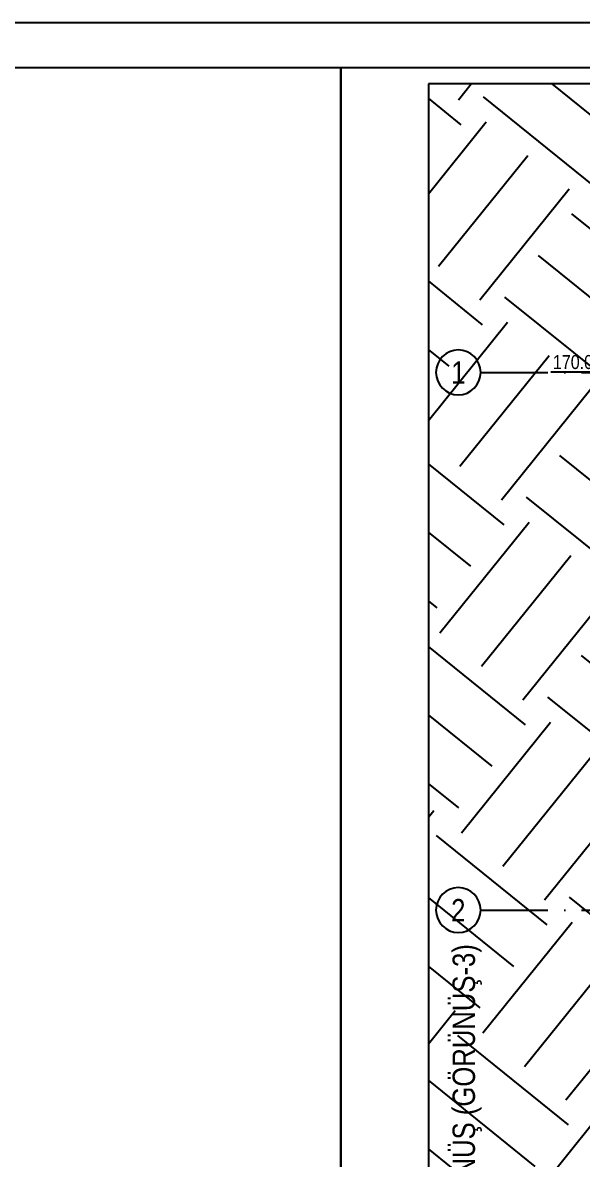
# Model space of a CAD drawing. Header units: millimetres. Extents: x 82776 to 137242, y 11666 to 27998.
# Drawn here: x 96195 to 96695, y 13651 to 14666 of the extents above; entities that cross this region are included whole.
import ezdxf
from ezdxf.enums import TextEntityAlignment as Align

# ---------------------------------------------------------------- set-up
doc = ezdxf.new("R2010")
doc.units = ezdxf.units.MM
doc.linetypes.add('ACAD_ISO10W100', pattern=[18, 12, -3, 0, -3])
for name, color, linetype in [('0_IFC_Grid', 14, 'ACAD_ISO10W100'), ('0_IFC_Grid_Text_100', 14, 'Continuous'), ('0_IFC_Hatch', 250, 'Continuous'), ('0_IFC_Legend_Viewport', 7, 'Continuous'), ('0_IFC_Notation_Level_200', 160, 'Continuous'), ('0_IFC_Notation_Section_50', 10, 'Continuous')]:
    doc.layers.add(name, color=color, linetype=linetype)
doc.styles.add('IFC_TEXT', font='ARIALN.TTF')

# ---------------------------------------------------------------- blocks, each defined once
blk = doc.blocks.new('*U125')
at = {"layer": '0_IFC_Legend_Viewport', "transparency": 33554687}
blk.add_lwpolyline([(-2040.1, 2920), (0, 2920), (0, 0), (-2040.1, 0)], close=True, dxfattribs=at)
at = {"style": 'IFC_TEXT'}
for tag, p in [('PAFTA', (-1847.1, 17.9)), ('KOT', (-1159.1, 18)), ('OLCEK', (-110.4, 17.9))]:
    blk.add_attdef(tag, p, '', height=35, dxfattribs=at)
blk = doc.blocks.new('*U126')
at = {"layer": '0_IFC_Legend_Viewport', "transparency": 33554687}
blk.add_lwpolyline([(-2300, 2920), (0, 2920), (0, 0), (-2300, 0)], close=True, dxfattribs=at)
at = {"style": 'IFC_TEXT'}
for tag, p in [('PAFTA', (-1977, 17.9)), ('KOT', (-1159.1, 18)), ('OLCEK', (-110.4, 17.9))]:
    blk.add_attdef(tag, p, '', height=35, dxfattribs=at)
blk = doc.blocks.new('E-F_KESIT YERLERI')
at = {"layer": '0_IFC_Notation_Section_50', "transparency": 33554687, "insert": (-1266.4, 335.3), "char_height": 20, "attachment_point": 1, "rotation": 90, "style": 'IFC_TEXT'}
blk.add_mtext_dynamic_manual_height_columns('ARKA GÖRÜNÜŞ (GÖRÜNÜŞ-3)', width=439.524, gutter_width=12.5, heights=[0], dxfattribs=at)
blk = doc.blocks.new('0_IFC_AXIS_TEXT_100')
at = {"layer": '0_IFC_Grid_Text_100'}
blk.add_circle((0, 1000), 1000, dxfattribs=at)
at = {"layer": '0_IFC_Grid_Text_100', "style": 'IFC_TEXT'}
blk.add_attdef('AXIS_NO', text='', height=1000, dxfattribs=at).set_placement((0, 993), align=Align.MIDDLE_CENTER)
blk = doc.blocks.new('E-F_CATI AKS')
at = {"layer": '0_IFC_Grid', "ltscale": 5}
for points in [[(-125, 1230.0025), (1900, 1230.0025)], [(-125, 750.0025), (1900, 750.0025)]]:
    blk.add_lwpolyline(points, dxfattribs=at)
ref = blk.add_blockref('0_IFC_AXIS_TEXT_100', (-144.99773, 1210.00023), dxfattribs=dict(xscale=-0.02, yscale=0.02, zscale=0.02, rotation=0.0064968962269241))
ref.add_attrib('AXIS_NO', '1', dxfattribs={"layer": '0_IFC_Grid_Text_100', "height": 20, "rotation": 0.0064969, "style": 'IFC_TEXT'}).set_placement((-144.99998, 1229.85455), align=Align.MIDDLE_CENTER)
ref = blk.add_blockref('0_IFC_AXIS_TEXT_100', (-144.99773, 730.00023), dxfattribs=dict(xscale=-0.02, yscale=0.02, zscale=0.02, rotation=0.0064968962269241))
ref.add_attrib('AXIS_NO', '2', dxfattribs={"layer": '0_IFC_Grid_Text_100', "height": 20, "rotation": 0.0064969, "style": 'IFC_TEXT'}).set_placement((-144.99998, 749.85455), align=Align.MIDDLE_CENTER)
blk = doc.blocks.new('0_IFC_NOTATION_LEVEL_200')
at = {"layer": '0_IFC_Notation_Level_200'}
h = blk.add_hatch(color=256, dxfattribs=at)
h.dxf.hatch_style = 1
h.paths.add_polyline_path([(0, 0), (0, 576, 0.414214), (-576, 0)])
h.paths.add_polyline_path([(0, -576, 0.414214), (576, 0), (0, 0)])
for p, q in [((0, 960), (0, -960)), ((0, 0), (-960, 0)), ((0, 0), (4154, 0))]:
    blk.add_line(p, q, dxfattribs=at)
blk.add_circle((0, 0), 576, dxfattribs=at)
at = {"layer": '0_IFC_Notation_Level_200', "style": 'IFC_TEXT'}
for tag, p in [('LEVEL_ABOVE', (549, 185)), ('LEVEL_BELOW', (549, -1005))]:
    blk.add_attdef(tag, p, '', height=800, dxfattribs=at)
blk = doc.blocks.new('D KOSE KOTLARI')
ref = blk.add_blockref('0_IFC_NOTATION_LEVEL_200', (0, 0), dxfattribs=dict(xscale=-0.015, yscale=0.015, zscale=0.015))
ref.add_attrib('LEVEL_ABOVE', '170.06', (-60.5, 2.8), dxfattribs={"layer": '0_IFC_Notation_Level_200', "height": 12.5, "rotation": 0, "style": 'IFC_TEXT'})

msp = doc.modelspace()

# ---------------------------------------------------------------- hatches: boundary and pattern name
at = {"layer": '0_IFC_Hatch'}
h = msp.add_hatch(dxfattribs=at)
h.set_pattern_fill('EARTH', color=256, scale=20, angle=51.1352)
h.set_pattern_definition([(51.13519, (-298.52, 28.07), (-19.19526, 178.57643), [127, -127]), (51.13519, (-335.61, 57.96), (-19.19526, 178.57643), [127, -127]), (51.13519, (-372.69, 87.84), (-19.19526, 178.57643), [127, -127]), (141.13519, (-375.09, 110.16), (-178.57643, -19.19526), [127, -127]), (141.13519, (-345.2, 147.24), (-178.57643, -19.19526), [127, -127]), (141.13519, (-315.32, 184.33), (-178.57643, -19.19526), [127, -127])])
h.paths.add_polyline_path([(96557.4, 14610.9), (96557.4, 12891.5), (96729.1, 12891.5), (96729.1, 14610.9)])

# ---------------------------------------------------------------- linework, layer by layer
msp.add_lwpolyline([(82776.4, 14665.6), (82776.4, 11665.6), (130001, 11665.6), (130001, 14665.6)], close=True)
msp.add_lwpolyline([(96557.4, 14610.9), (96557.4, 12891.5), (96729.1, 12891.5), (96729.1, 14610.9)], close=True, dxfattribs=at)

# ---------------------------------------------------------------- block references
for name, p in [('*U125', (96479.1, 11705.6)), ('*U126', (98779.1, 11705.6)), ('E-F_KESIT YERLERI', (97845.4, 13162.8)), ('E-F_CATI AKS', (96729.1, 13123.4)), ('D KOSE KOTLARI', (96729.1, 14353.6))]:
    msp.add_blockref(name, p)

doc.saveas('drawing.dxf')
